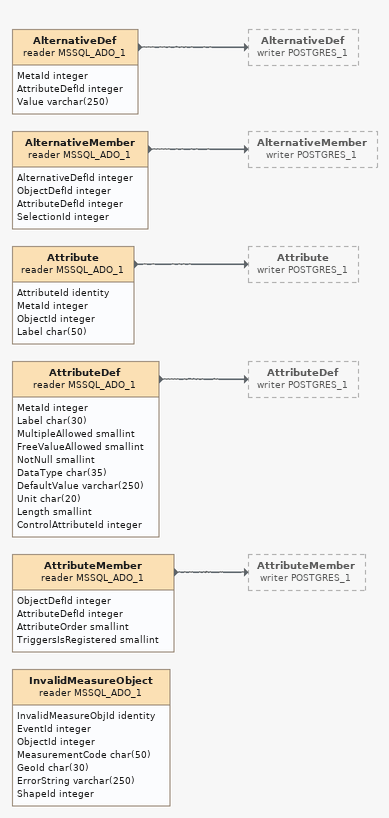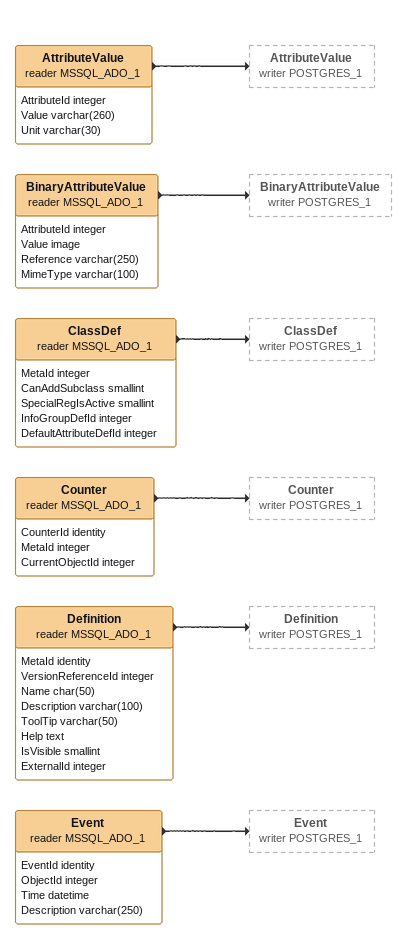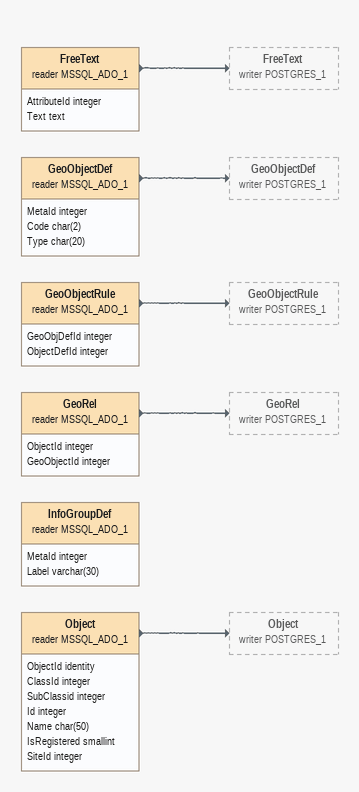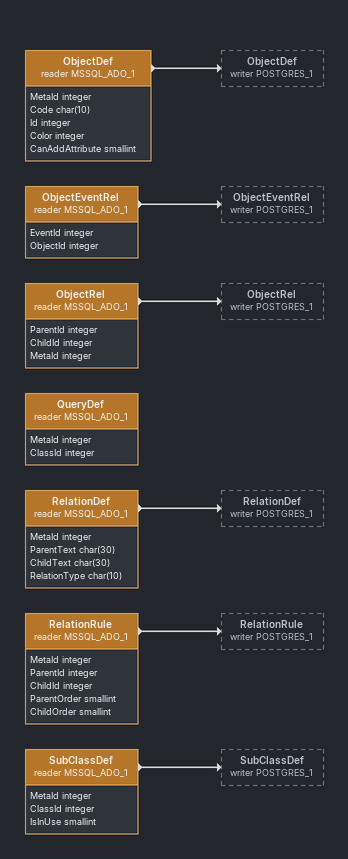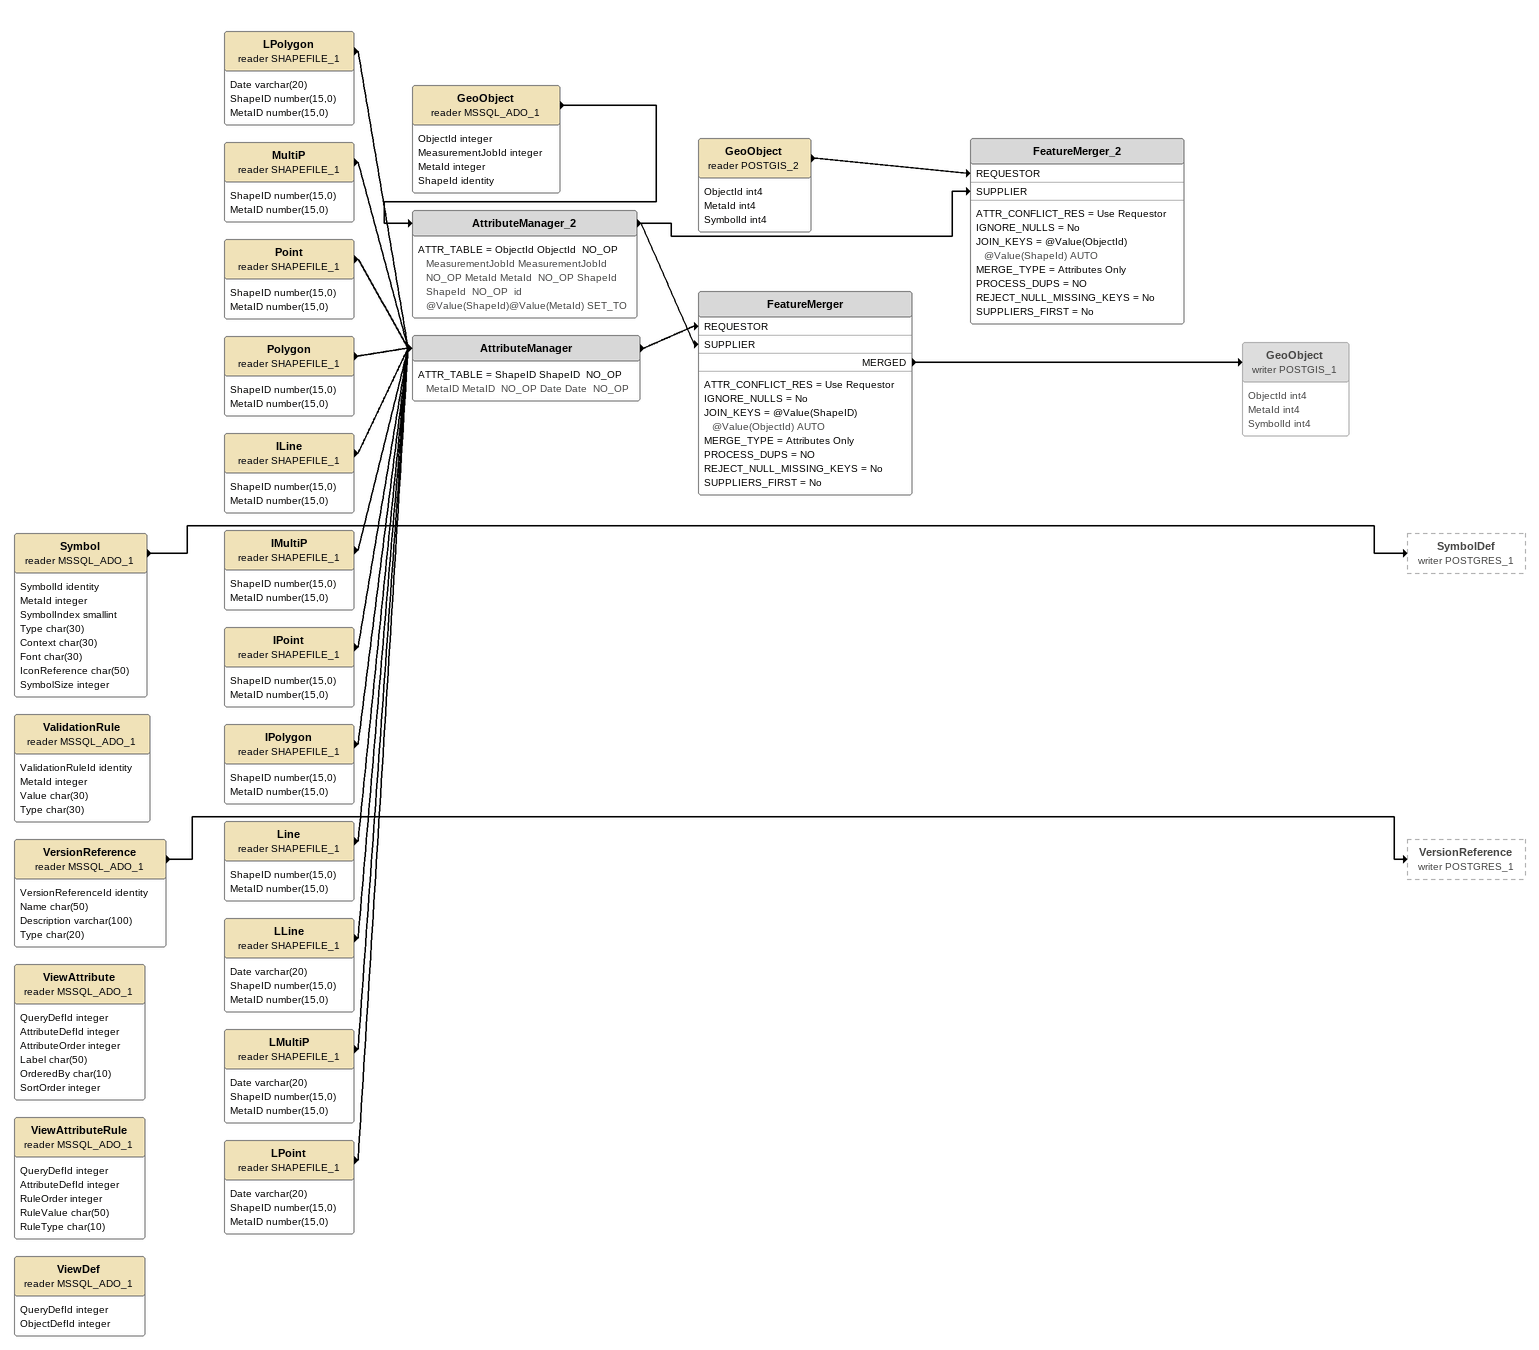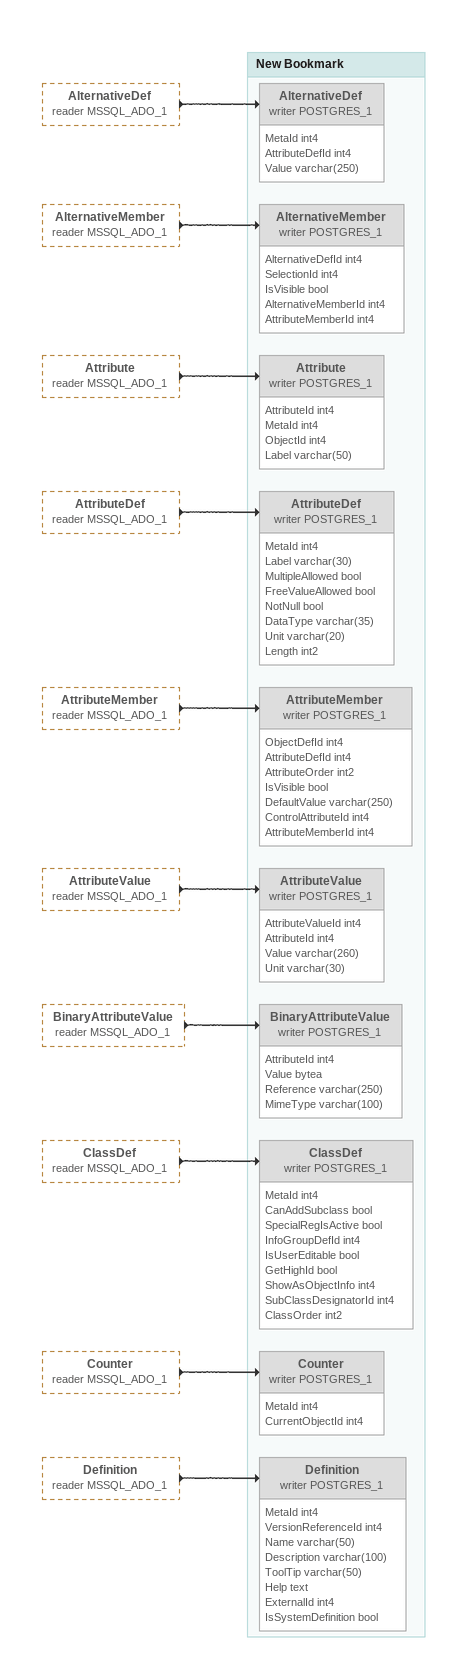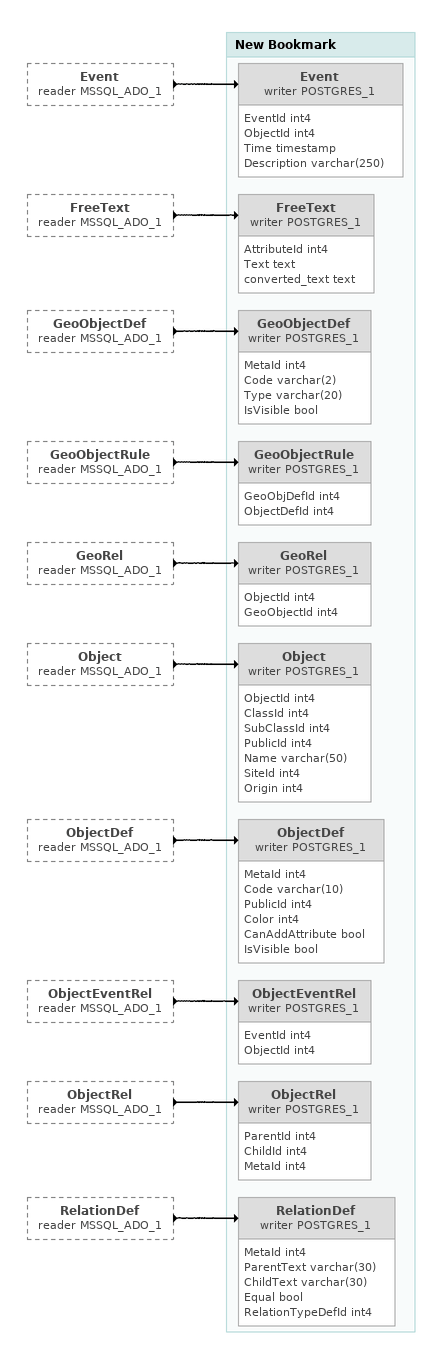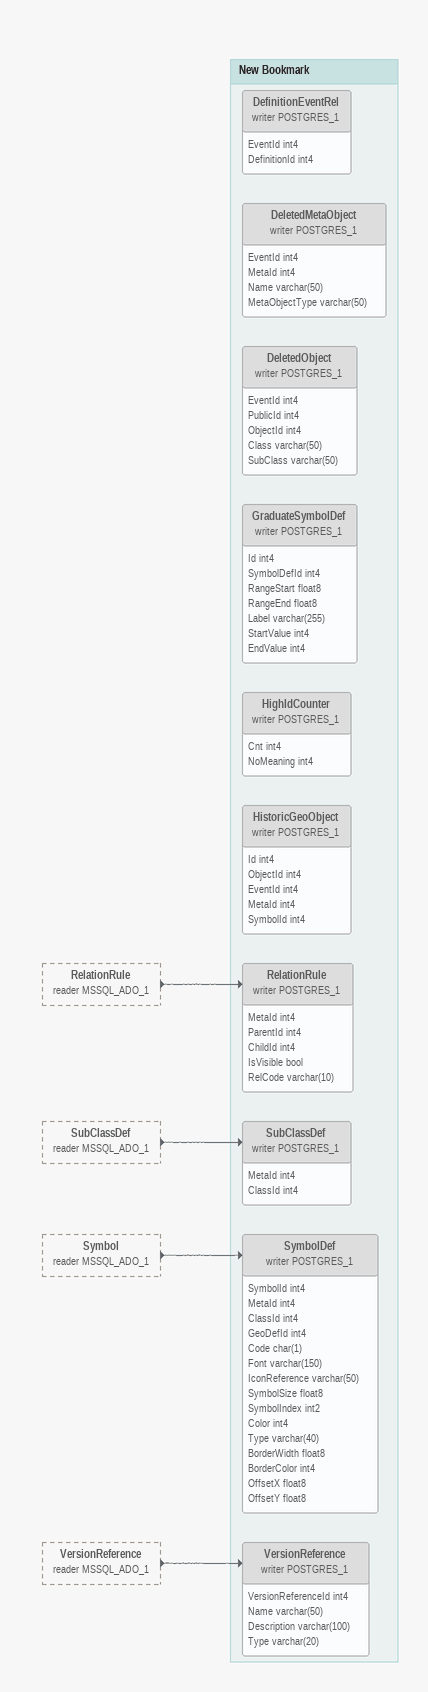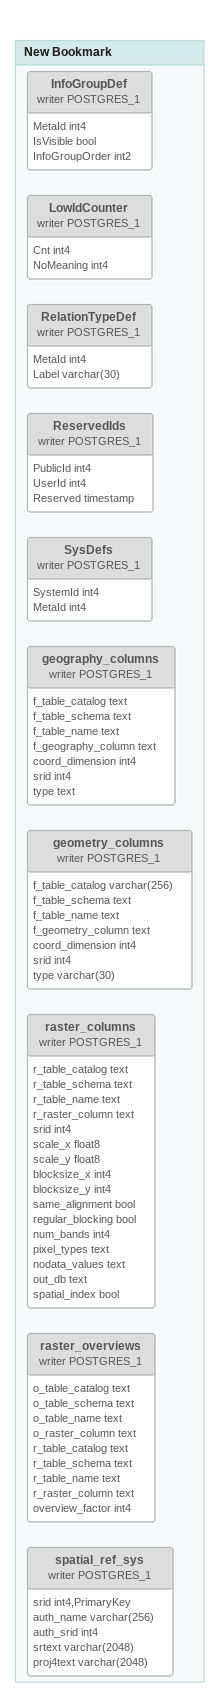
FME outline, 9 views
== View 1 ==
InvalidMeasureObject (reader MSSQL_ADO_1)
    attributes: InvalidMeasureObjId identity, EventId integer, ObjectId integer, MeasurementCode char(50), GeoId char(30), ErrorString varchar(250), ShapeId integer
AlternativeDef (reader MSSQL_ADO_1)
    attributes: MetaId integer, AttributeDefId integer, Value varchar(250)
    -> AlternativeDef (writer POSTGRES_1)
AlternativeMember (reader MSSQL_ADO_1)
    attributes: AlternativeDefId integer, ObjectDefId integer, AttributeDefId integer, SelectionId integer
    -> AlternativeMember (writer POSTGRES_1)
Attribute (reader MSSQL_ADO_1)
    attributes: AttributeId identity, MetaId integer, ObjectId integer, Label char(50)
    -> Attribute (writer POSTGRES_1)
AttributeDef (reader MSSQL_ADO_1)
    attributes: MetaId integer, Label char(30), MultipleAllowed smallint, FreeValueAllowed smallint, NotNull smallint, DataType char(35), DefaultValue varchar(250), Unit char(20), Length smallint, ControlAttributeId integer
    -> AttributeDef (writer POSTGRES_1)
AttributeMember (reader MSSQL_ADO_1)
    attributes: ObjectDefId integer, AttributeDefId integer, AttributeOrder smallint, TriggersIsRegistered smallint
    -> AttributeMember (writer POSTGRES_1)

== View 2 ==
AttributeValue (reader MSSQL_ADO_1)
    attributes: AttributeId integer, Value varchar(260), Unit varchar(30)
    -> AttributeValue (writer POSTGRES_1)
BinaryAttributeValue (reader MSSQL_ADO_1)
    attributes: AttributeId integer, Value image, Reference varchar(250), MimeType varchar(100)
    -> BinaryAttributeValue (writer POSTGRES_1)
ClassDef (reader MSSQL_ADO_1)
    attributes: MetaId integer, CanAddSubclass smallint, SpecialRegIsActive smallint, InfoGroupDefId integer, DefaultAttributeDefId integer
    -> ClassDef (writer POSTGRES_1)
Counter (reader MSSQL_ADO_1)
    attributes: CounterId identity, MetaId integer, CurrentObjectId integer
    -> Counter (writer POSTGRES_1)
Definition (reader MSSQL_ADO_1)
    attributes: MetaId identity, VersionReferenceId integer, Name char(50), Description varchar(100), ToolTip varchar(50), Help text, IsVisible smallint, ExternalId integer
    -> Definition (writer POSTGRES_1)
Event (reader MSSQL_ADO_1)
    attributes: EventId identity, ObjectId integer, Time datetime, Description varchar(250)
    -> Event (writer POSTGRES_1)

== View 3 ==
FreeText (reader MSSQL_ADO_1)
    attributes: AttributeId integer, Text text
    -> FreeText (writer POSTGRES_1)
GeoObjectDef (reader MSSQL_ADO_1)
    attributes: MetaId integer, Code char(2), Type char(20)
    -> GeoObjectDef (writer POSTGRES_1)
GeoObjectRule (reader MSSQL_ADO_1)
    attributes: GeoObjDefId integer, ObjectDefId integer
    -> GeoObjectRule (writer POSTGRES_1)
GeoRel (reader MSSQL_ADO_1)
    attributes: ObjectId integer, GeoObjectId integer
    -> GeoRel (writer POSTGRES_1)
InfoGroupDef (reader MSSQL_ADO_1)
    attributes: MetaId integer, Label varchar(30)
Object (reader MSSQL_ADO_1)
    attributes: ObjectId identity, ClassId integer, SubClassid integer, Id integer, Name char(50), IsRegistered smallint, SiteId integer
    -> Object (writer POSTGRES_1)

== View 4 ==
ObjectDef (reader MSSQL_ADO_1)
    attributes: MetaId integer, Code char(10), Id integer, Color integer, CanAddAttribute smallint
    -> ObjectDef (writer POSTGRES_1)
ObjectEventRel (reader MSSQL_ADO_1)
    attributes: EventId integer, ObjectId integer
    -> ObjectEventRel (writer POSTGRES_1)
ObjectRel (reader MSSQL_ADO_1)
    attributes: ParentId integer, ChildId integer, MetaId integer
    -> ObjectRel (writer POSTGRES_1)
QueryDef (reader MSSQL_ADO_1)
    attributes: MetaId integer, ClassId integer
RelationDef (reader MSSQL_ADO_1)
    attributes: MetaId integer, ParentText char(30), ChildText char(30), RelationType char(10)
    -> RelationDef (writer POSTGRES_1)
RelationRule (reader MSSQL_ADO_1)
    attributes: MetaId integer, ParentId integer, ChildId integer, ParentOrder smallint, ChildOrder smallint
    -> RelationRule (writer POSTGRES_1)
SubClassDef (reader MSSQL_ADO_1)
    attributes: MetaId integer, ClassId integer, IsInUse smallint
    -> SubClassDef (writer POSTGRES_1)

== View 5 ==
Symbol (reader MSSQL_ADO_1)
    attributes: SymbolId identity, MetaId integer, SymbolIndex smallint, Type char(30), Context char(30), Font char(30), IconReference char(50), SymbolSize integer
    -> SymbolDef (writer POSTGRES_1)
ValidationRule (reader MSSQL_ADO_1)
    attributes: ValidationRuleId identity, MetaId integer, Value char(30), Type char(30)
VersionReference (reader MSSQL_ADO_1)
    attributes: VersionReferenceId identity, Name char(50), Description varchar(100), Type char(20)
    -> VersionReference (writer POSTGRES_1)
ViewAttribute (reader MSSQL_ADO_1)
    attributes: QueryDefId integer, AttributeDefId integer, AttributeOrder integer, Label char(50), OrderedBy char(10), SortOrder integer
ViewAttributeRule (reader MSSQL_ADO_1)
    attributes: QueryDefId integer, AttributeDefId integer, RuleOrder integer, RuleValue char(50), RuleType char(10)
ViewDef (reader MSSQL_ADO_1)
    attributes: QueryDefId integer, ObjectDefId integer
LPolygon (reader SHAPEFILE_1)
    attributes: Date varchar(20), ShapeID number(15,0), MetaID number(15,0)
    -> AttributeManager
MultiP (reader SHAPEFILE_1)
    attributes: ShapeID number(15,0), MetaID number(15,0)
    -> AttributeManager
Point (reader SHAPEFILE_1)
    attributes: ShapeID number(15,0), MetaID number(15,0)
    -> AttributeManager
Polygon (reader SHAPEFILE_1)
    attributes: ShapeID number(15,0), MetaID number(15,0)
    -> AttributeManager
ILine (reader SHAPEFILE_1)
    attributes: ShapeID number(15,0), MetaID number(15,0)
    -> AttributeManager
IMultiP (reader SHAPEFILE_1)
    attributes: ShapeID number(15,0), MetaID number(15,0)
    -> AttributeManager
IPoint (reader SHAPEFILE_1)
    attributes: ShapeID number(15,0), MetaID number(15,0)
    -> AttributeManager
IPolygon (reader SHAPEFILE_1)
    attributes: ShapeID number(15,0), MetaID number(15,0)
    -> AttributeManager
Line (reader SHAPEFILE_1)
    attributes: ShapeID number(15,0), MetaID number(15,0)
    -> AttributeManager
LLine (reader SHAPEFILE_1)
    attributes: Date varchar(20), ShapeID number(15,0), MetaID number(15,0)
    -> AttributeManager
LMultiP (reader SHAPEFILE_1)
    attributes: Date varchar(20), ShapeID number(15,0), MetaID number(15,0)
    -> AttributeManager
LPoint (reader SHAPEFILE_1)
    attributes: Date varchar(20), ShapeID number(15,0), MetaID number(15,0)
    -> AttributeManager
AttributeManager
    ATTR_TABLE = ShapeID ShapeID  NO_OP MetaID MetaID  NO_OP Date Date  NO_OP
    -> FeatureMerger [REQUESTOR]
GeoObject (reader MSSQL_ADO_1)
    attributes: ObjectId integer, MeasurementJobId integer, MetaId integer, ShapeId identity
    -> AttributeManager_2
AttributeManager_2
    ATTR_TABLE = ObjectId ObjectId  NO_OP MeasurementJobId MeasurementJobId  NO_OP MetaId MetaId  NO_OP ShapeId ShapeId  NO_OP  id @Value(ShapeId)@Value(MetaId) SET_TO
    -> FeatureMerger [SUPPLIER]
    -> FeatureMerger_2 [SUPPLIER]
FeatureMerger
    ATTR_CONFLICT_RES = Use Requestor
    IGNORE_NULLS = No
    JOIN_KEYS = @Value(ShapeID) @Value(ObjectId) AUTO
    MERGE_TYPE = Attributes Only
    PROCESS_DUPS = NO
    REJECT_NULL_MISSING_KEYS = No
    SUPPLIERS_FIRST = No
    MERGED -> GeoObject (writer POSTGIS_1)
GeoObject (writer POSTGIS_1) [off]
    attributes: ObjectId int4, MetaId int4, SymbolId int4
GeoObject (reader POSTGIS_2)
    attributes: ObjectId int4, MetaId int4, SymbolId int4
    -> FeatureMerger_2 [REQUESTOR]
FeatureMerger_2
    ATTR_CONFLICT_RES = Use Requestor
    IGNORE_NULLS = No
    JOIN_KEYS = @Value(ObjectId) @Value(ShapeId) AUTO
    MERGE_TYPE = Attributes Only
    PROCESS_DUPS = NO
    REJECT_NULL_MISSING_KEYS = No
    SUPPLIERS_FIRST = No

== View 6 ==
AlternativeDef (reader MSSQL_ADO_1) [outside]
    -> AlternativeDef (writer POSTGRES_1)
AlternativeMember (reader MSSQL_ADO_1) [outside]
    -> AlternativeMember (writer POSTGRES_1)
Attribute (reader MSSQL_ADO_1) [outside]
    -> Attribute (writer POSTGRES_1)
AttributeDef (reader MSSQL_ADO_1) [outside]
    -> AttributeDef (writer POSTGRES_1)
AttributeMember (reader MSSQL_ADO_1) [outside]
    -> AttributeMember (writer POSTGRES_1)
AttributeValue (reader MSSQL_ADO_1) [outside]
    -> AttributeValue (writer POSTGRES_1)
BinaryAttributeValue (reader MSSQL_ADO_1) [outside]
    -> BinaryAttributeValue (writer POSTGRES_1)
ClassDef (reader MSSQL_ADO_1) [outside]
    -> ClassDef (writer POSTGRES_1)
Counter (reader MSSQL_ADO_1) [outside]
    -> Counter (writer POSTGRES_1)
Definition (reader MSSQL_ADO_1) [outside]
    -> Definition (writer POSTGRES_1)

Bookmark: New Bookmark
AlternativeDef (writer POSTGRES_1) [off]
    attributes: MetaId int4, AttributeDefId int4, Value varchar(250)
AlternativeMember (writer POSTGRES_1) [off]
    attributes: AlternativeDefId int4, SelectionId int4, IsVisible bool, AlternativeMemberId int4, AttributeMemberId int4
Attribute (writer POSTGRES_1) [off]
    attributes: AttributeId int4, MetaId int4, ObjectId int4, Label varchar(50)
AttributeDef (writer POSTGRES_1) [off]
    attributes: MetaId int4, Label varchar(30), MultipleAllowed bool, FreeValueAllowed bool, NotNull bool, DataType varchar(35), Unit varchar(20), Length int2
AttributeMember (writer POSTGRES_1) [off]
    attributes: ObjectDefId int4, AttributeDefId int4, AttributeOrder int2, IsVisible bool, DefaultValue varchar(250), ControlAttributeId int4, AttributeMemberId int4
AttributeValue (writer POSTGRES_1) [off]
    attributes: AttributeValueId int4, AttributeId int4, Value varchar(260), Unit varchar(30)
BinaryAttributeValue (writer POSTGRES_1) [off]
    attributes: AttributeId int4, Value bytea, Reference varchar(250), MimeType varchar(100)
ClassDef (writer POSTGRES_1) [off]
    attributes: MetaId int4, CanAddSubclass bool, SpecialRegIsActive bool, InfoGroupDefId int4, IsUserEditable bool, GetHighId bool, ShowAsObjectInfo int4, SubClassDesignatorId int4, ClassOrder int2
Counter (writer POSTGRES_1) [off]
    attributes: MetaId int4, CurrentObjectId int4
Definition (writer POSTGRES_1) [off]
    attributes: MetaId int4, VersionReferenceId int4, Name varchar(50), Description varchar(100), ToolTip varchar(50), Help text, ExternalId int4, IsSystemDefinition bool

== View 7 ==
Event (reader MSSQL_ADO_1) [outside]
    -> Event (writer POSTGRES_1)
FreeText (reader MSSQL_ADO_1) [outside]
    -> FreeText (writer POSTGRES_1)
GeoObjectDef (reader MSSQL_ADO_1) [outside]
    -> GeoObjectDef (writer POSTGRES_1)
GeoObjectRule (reader MSSQL_ADO_1) [outside]
    -> GeoObjectRule (writer POSTGRES_1)
GeoRel (reader MSSQL_ADO_1) [outside]
    -> GeoRel (writer POSTGRES_1)
Object (reader MSSQL_ADO_1) [outside]
    -> Object (writer POSTGRES_1)
ObjectDef (reader MSSQL_ADO_1) [outside]
    -> ObjectDef (writer POSTGRES_1)
ObjectEventRel (reader MSSQL_ADO_1) [outside]
    -> ObjectEventRel (writer POSTGRES_1)
ObjectRel (reader MSSQL_ADO_1) [outside]
    -> ObjectRel (writer POSTGRES_1)
RelationDef (reader MSSQL_ADO_1) [outside]
    -> RelationDef (writer POSTGRES_1)

Bookmark: New Bookmark
Event (writer POSTGRES_1) [off]
    attributes: EventId int4, ObjectId int4, Time timestamp, Description varchar(250)
FreeText (writer POSTGRES_1) [off]
    attributes: AttributeId int4, Text text, converted_text text
GeoObjectDef (writer POSTGRES_1) [off]
    attributes: MetaId int4, Code varchar(2), Type varchar(20), IsVisible bool
GeoObjectRule (writer POSTGRES_1) [off]
    attributes: GeoObjDefId int4, ObjectDefId int4
GeoRel (writer POSTGRES_1) [off]
    attributes: ObjectId int4, GeoObjectId int4
Object (writer POSTGRES_1) [off]
    attributes: ObjectId int4, ClassId int4, SubClassId int4, PublicId int4, Name varchar(50), SiteId int4, Origin int4
ObjectDef (writer POSTGRES_1) [off]
    attributes: MetaId int4, Code varchar(10), PublicId int4, Color int4, CanAddAttribute bool, IsVisible bool
ObjectEventRel (writer POSTGRES_1) [off]
    attributes: EventId int4, ObjectId int4
ObjectRel (writer POSTGRES_1) [off]
    attributes: ParentId int4, ChildId int4, MetaId int4
RelationDef (writer POSTGRES_1) [off]
    attributes: MetaId int4, ParentText varchar(30), ChildText varchar(30), Equal bool, RelationTypeDefId int4

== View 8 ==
RelationRule (reader MSSQL_ADO_1) [outside]
    -> RelationRule (writer POSTGRES_1)
SubClassDef (reader MSSQL_ADO_1) [outside]
    -> SubClassDef (writer POSTGRES_1)
Symbol (reader MSSQL_ADO_1) [outside]
    -> SymbolDef (writer POSTGRES_1)
VersionReference (reader MSSQL_ADO_1) [outside]
    -> VersionReference (writer POSTGRES_1)

Bookmark: New Bookmark
RelationRule (writer POSTGRES_1) [off]
    attributes: MetaId int4, ParentId int4, ChildId int4, IsVisible bool, RelCode varchar(10)
SubClassDef (writer POSTGRES_1) [off]
    attributes: MetaId int4, ClassId int4
SymbolDef (writer POSTGRES_1) [off]
    attributes: SymbolId int4, MetaId int4, ClassId int4, GeoDefId int4, Code char(1), Font varchar(150), IconReference varchar(50), SymbolSize float8, SymbolIndex int2, Color int4, Type varchar(40), BorderWidth float8, BorderColor int4, OffsetX float8, OffsetY float8
VersionReference (writer POSTGRES_1) [off]
    attributes: VersionReferenceId int4, Name varchar(50), Description varchar(100), Type varchar(20)
DefinitionEventRel (writer POSTGRES_1) [off]
    attributes: EventId int4, DefinitionId int4
DeletedMetaObject (writer POSTGRES_1) [off]
    attributes: EventId int4, MetaId int4, Name varchar(50), MetaObjectType varchar(50)
DeletedObject (writer POSTGRES_1) [off]
    attributes: EventId int4, PublicId int4, ObjectId int4, Class varchar(50), SubClass varchar(50)
GraduateSymbolDef (writer POSTGRES_1) [off]
    attributes: Id int4, SymbolDefId int4, RangeStart float8, RangeEnd float8, Label varchar(255), StartValue int4, EndValue int4
HighIdCounter (writer POSTGRES_1) [off]
    attributes: Cnt int4, NoMeaning int4
HistoricGeoObject (writer POSTGRES_1) [off]
    attributes: Id int4, ObjectId int4, EventId int4, MetaId int4, SymbolId int4

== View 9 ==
Bookmark: New Bookmark
InfoGroupDef (writer POSTGRES_1) [off]
    attributes: MetaId int4, IsVisible bool, InfoGroupOrder int2
LowIdCounter (writer POSTGRES_1) [off]
    attributes: Cnt int4, NoMeaning int4
RelationTypeDef (writer POSTGRES_1) [off]
    attributes: MetaId int4, Label varchar(30)
ReservedIds (writer POSTGRES_1) [off]
    attributes: PublicId int4, UserId int4, Reserved timestamp
SysDefs (writer POSTGRES_1) [off]
    attributes: SystemId int4, MetaId int4
geography_columns (writer POSTGRES_1) [off]
    attributes: f_table_catalog text, f_table_schema text, f_table_name text, f_geography_column text, coord_dimension int4, srid int4, type text
geometry_columns (writer POSTGRES_1) [off]
    attributes: f_table_catalog varchar(256), f_table_schema text, f_table_name text, f_geometry_column text, coord_dimension int4, srid int4, type varchar(30)
raster_columns (writer POSTGRES_1) [off]
    attributes: r_table_catalog text, r_table_schema text, r_table_name text, r_raster_column text, srid int4, scale_x float8, scale_y float8, blocksize_x int4, blocksize_y int4, same_alignment bool, regular_blocking bool, num_bands int4, pixel_types text, nodata_values text, out_db text, spatial_index bool
raster_overviews (writer POSTGRES_1) [off]
    attributes: o_table_catalog text, o_table_schema text, o_table_name text, o_raster_column text, r_table_catalog text, r_table_schema text, r_table_name text, r_raster_column text, overview_factor int4
spatial_ref_sys (writer POSTGRES_1) [off]
    attributes: srid int4,PrimaryKey, auth_name varchar(256), auth_srid int4, srtext varchar(2048), proj4text varchar(2048)
